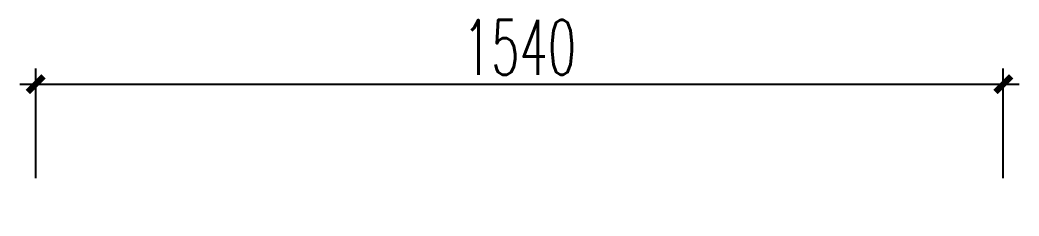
# Model space of a CAD drawing. Header units: inches. Extents: x 24920 to 61775, y 10942 to 38819.
# Drawn here: x 49042 to 50632, y 22746 to 23059 of the extents above; entities that cross this region are included whole.
import ezdxf

# ---------------------------------------------------------------- set-up
doc = ezdxf.new("R2010")
doc.units = ezdxf.units.IN
doc.header["$MEASUREMENT"] = 0
doc.header["$PDMODE"] = 1
doc.styles.add('DIM', font='simplex.shx', dxfattribs={"width": 0.6, "bigfont": 'extfont.shx'})
doc.dimstyles.new('1比25', dxfattribs={"dimscale": 25, "dimtxt": 3.5, "dimasz": 1, "dimexe": 1, "dimexo": 1, "dimgap": 0.6, "dimtad": 1, "dimdec": 0, "dimrnd": 5, "dimzin": 0, "dimdsep": 46, "dimtxsty": 'DIM', "dimblk": 'ARCHTICK', "dimcen": 0.09, "dimdle": 1, "dimclrd": 1, "dimclre": 1, "dimclrt": 1, "dimadec": 0, "dimazin": 0, "dimtfac": 1, "dimtdec": 0, "dimtix": 1, "dimtmove": 2, "dimatfit": 3, "dimldrblk": '引线箭头（自定义）', "dimfxl": 0, "dimtolj": 1, "dimtzin": 0, "dimarcsym": 0})

# ---------------------------------------------------------------- blocks, each defined once
blk = doc.blocks.new('_ArchTick')
at = {"color": 0, "linetype": 'ByBlock', "const_width": 0.4}
blk.add_lwpolyline([(-0.5, -0.5), (0.5, 0.5)], dxfattribs=at)
blk = doc.blocks.new('*D1044')
at = {"color": 1, "lineweight": -2, "transparency": 16777216}
for p, q in [((48649.9, 24873.6), (48649.9, 25048.6)), ((50189.9, 24873.6), (50189.9, 25048.6)), ((48624.9, 25023.6), (50214.9, 25023.6))]:
    blk.add_line(p, q, dxfattribs=at)
at = {"layer": 'Defpoints', "color": 0, "transparency": 16777216}
for p in [(50189.9, 25023.6), (48649.9, 24813), (50189.9, 24813)]:
    blk.add_point(p, dxfattribs=at)
at = {"color": 1, "lineweight": -2, "transparency": 16777216, "xscale": 25, "yscale": 25, "zscale": 25, "rotation": 180}
blk.add_blockref('_ArchTick', (48649.9, 25023.6), dxfattribs=at)
at = {"color": 1, "lineweight": -2, "transparency": 16777216, "xscale": 25, "yscale": 25, "zscale": 25}
blk.add_blockref('_ArchTick', (50189.9, 25023.6), dxfattribs=at)
at = {"color": 1, "transparency": 16777216, "insert": (49419.9, 25082.3), "char_height": 87.5, "attachment_point": 5, "style": 'DIM'}
blk.add_mtext('\\A1;1540', dxfattribs=at)
blk = doc.blocks.new('引线箭头（自定义）')
at = {"linetype": 'ByBlock', "lineweight": -2}
h = blk.add_hatch(color=8, dxfattribs=at)
h.dxf.hatch_style = 1
h.paths.add_polyline_path([(-1.195, -0.955), (-0.315, 0), (-1.201, 0.958), (-0.912, 1.212), (0, 0), (-0.912, -1.209)])
at = {"color": 0, "linetype": 'ByBlock', "lineweight": -2}
blk.add_line((-0.315, 0), (-4.751, 0), dxfattribs=at)
blk.add_lwpolyline([(-1.195, -0.955), (-0.315, 0), (-1.201, 0.958), (-0.912, 1.212), (0, 0), (-0.912, -1.209)], close=True, dxfattribs=at)
blk = doc.blocks.new('aehrehh')
dim = blk.add_linear_dim(base=(50189.9, 25023.6, 0), p1=(48649.9, 24813, 0), p2=(50189.9, 24813, 0), dimstyle='1比25')
dim.commit()
dim.dimension.update_dxf_attribs({"geometry": '*D1044', "text_midpoint": (49419.9, 25082.3, 0)})

msp = doc.modelspace()

# ---------------------------------------------------------------- block references
msp.add_blockref('aehrehh', (417.5, -2067.3, 0))

doc.saveas('drawing.dxf')
